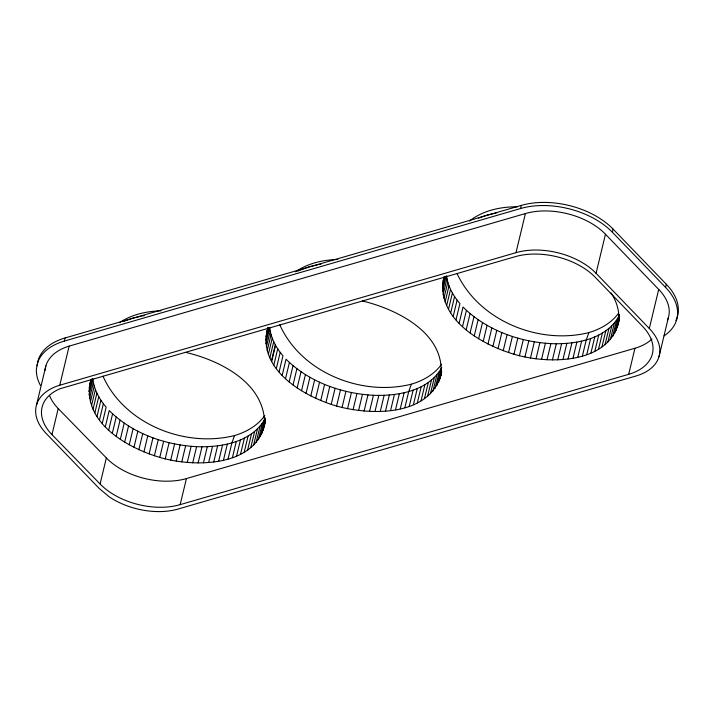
<?xml version="1.0" encoding="UTF-8"?>
<svg xmlns="http://www.w3.org/2000/svg" width="714" height="714" viewBox="0 0 714 714"><rect width="100%" height="100%" fill="white"/><g stroke="black" fill="none" stroke-linecap="round" stroke-linejoin="round"><path stroke-width="1.07" d="M619.457 318.578C611.675 362.882 553.752 364.256 519.408 355.733C484.708 346.825 434.183 319.711 444.144 276.514M618.163 323.969C620.421 313.187 616.994 301.977 611.104 292.918M441.6 372.521C430.917 416.78 371.405 415.7 336.597 406.061C303.566 396.493 256.522 369.129 267.795 327.976M265.34 420.528C258.754 465.582 199.688 467.358 165.22 458.87C130.796 450.186 80.459 423.331 90.705 380.428M264.564 423.759C264.769 383.034 220.233 360.472 185.711 352.377M440.833 375.751C445.652 333.465 397.055 309.224 362.533 301.005M37.173 365.773L37.476 364.033M37.628 363.158L38.083 360.552A67.054 40.448 13.5 0 1 65.063 337.963L521.291 205.409A67.054 40.448 13.5 0 1 613.094 229.087L666.332 284.279A67.054 40.448 13.5 0 1 675.855 320.648M36.503 404.981L45.892 365.889M40.403 385.364A67.054 40.448 13.5 0 1 36.423 368.897L37.333 363.676A67.054 40.448 13.5 0 1 64.314 341.096L65.063 337.963M658.701 289.402L649.312 328.502A57.798 34.861 13.5 0 1 635.21 376.233L178.973 508.796A57.566 34.727 13.5 0 1 109.206 496.81L99.121 488.367L45.883 433.175A59.146 35.673 13.5 0 1 59.771 385.221L69.151 346.12L525.388 213.557A58.441 35.254 13.5 0 1 605.463 234.21L658.701 289.402A57.798 34.861 13.5 0 1 667.411 320.229M51.961 434.63A58.441 35.254 13.5 0 1 59.994 388.746L515.205 256.674A58.441 35.254 13.5 0 1 595.271 277.327L642.43 326.218A58.566 35.325 13.5 0 1 628.686 374.323L180.16 504.646A58.441 35.254 13.5 0 1 100.094 483.985L51.961 434.63L58.218 408.56A58.441 35.254 13.5 0 1 49.462 395.36M89.116 388.104L91.187 379.482M88.902 391.54L92.008 378.607M89.045 395.029L92.918 378.875C93.918 389.496 99.326 399.188 106.154 407.185L102.272 423.348M89.527 398.564L93.4 382.409M90.348 402.134L94.23 385.971M91.517 405.713L95.399 389.549M93.025 409.292L96.908 393.137M94.864 412.862L98.737 396.698M97.024 416.405L100.897 400.242M99.496 419.903L103.369 403.74M105.351 426.722L109.224 410.559C132.161 433.434 164.675 444.902 196.609 446.669C221.545 447.571 252.426 442.269 265.34 418.208M108.706 430.015L112.58 413.852M100.094 483.985L106.35 457.924L58.218 408.56M112.33 433.211L116.212 417.047M116.203 436.299L120.086 420.144M120.327 439.271L124.209 423.116M124.664 442.109L128.547 425.955M129.216 444.804L133.099 428.65M133.955 447.348L137.829 431.194M138.855 449.731L142.738 433.568M143.916 451.935L147.789 435.772M149.092 453.961L152.975 437.798M154.394 455.8L158.267 439.637M159.775 457.433L163.649 441.279M165.22 458.87L169.102 442.707M170.717 460.093L174.6 443.938M176.242 461.11L180.115 444.947M181.758 461.904L185.64 445.741M187.264 462.476L191.147 446.321M180.16 504.646L186.425 478.576L634.951 348.253A58.566 35.325 13.5 0 0 651.953 338.989M192.726 462.833L196.609 446.669M198.126 462.958L202.008 446.794M203.436 462.859L207.319 446.696M208.649 462.529L212.531 446.375M213.736 461.985L217.618 445.822M218.671 461.217L222.554 445.054M223.446 460.235L227.329 444.072M228.034 459.031L231.916 442.867L234.54 435.549C246.25 432.086 257.558 425.696 264.769 415.619M232.425 457.62L236.307 441.457M236.593 456.005L240.475 439.851M266.5 333.358L267.92 327.922M265.938 336.722L268.009 328.11M265.733 340.159L268.58 328.315M265.867 343.657L269.749 327.494C270.749 338.115 276.148 347.816 282.976 355.804L279.094 371.967M240.529 454.193L244.402 438.039M266.349 347.191L270.231 331.028M267.179 350.752L271.052 334.598M244.206 452.194L248.088 436.031M268.348 354.34L272.221 338.177M247.624 450.007L251.506 433.844M269.838 357.884L273.712 341.72M271.409 360.945L275.292 344.791M250.757 447.651L254.639 431.488M271.686 361.489L275.568 345.326M253.604 445.125L257.486 428.962M273.846 365.024L277.719 348.869M256.147 442.448L260.03 426.285M258.379 439.628L262.252 423.464M276.318 368.522L280.2 352.368M260.28 436.673L264.162 420.51M264.769 420.323L265.287 418.172M261.859 433.594L265.224 419.591M263.1 430.408L265.296 421.742M282.173 375.341L286.055 359.187C308.983 382.052 341.497 393.521 373.431 395.288C398.144 396.172 428.489 391.04 441.779 367.594M285.529 378.634L289.411 362.48M289.152 381.838L293.035 365.675M293.035 384.926L296.908 368.763M297.149 387.898L301.031 371.735M301.531 390.763L305.413 374.6M306.038 393.432L309.921 377.269M310.777 395.975L314.651 379.812M315.677 398.35L319.56 382.195M320.738 400.563L324.611 384.4M325.923 402.589L329.797 386.426M331.216 404.419L335.098 388.255M336.597 406.061L340.48 389.898M342.051 407.498L345.924 391.334M347.539 408.72L351.422 392.557M353.064 409.729L356.946 393.575M358.589 410.523L362.462 394.369M364.086 411.103L367.969 394.94M369.549 411.451L373.431 395.288M374.948 411.576L378.831 395.422M380.267 411.478L384.141 395.315M385.471 411.157L389.353 394.994M390.558 410.612L394.44 394.449M395.502 409.845L399.376 393.682M400.268 408.854L404.151 392.691M404.865 407.658L408.738 391.495L411.362 384.186C423.072 380.723 434.38 374.332 441.591 364.247M409.247 406.248L413.129 390.085M413.415 404.633L417.297 388.47M442.573 284.217L444.385 276.675M442.394 287.68L444.983 276.907M442.555 291.196L446.179 276.113M443.064 294.766L446.946 278.603L446.562 275.925M417.351 402.821L421.233 386.658M443.921 298.363L447.803 282.2L446.946 278.603M421.037 400.813L424.91 384.659M445.125 301.968L448.999 285.814L447.803 282.2M424.446 398.635L428.329 382.472M446.661 305.583L450.534 289.429L448.999 285.814M427.588 396.27L431.461 380.116M448.526 309.189L452.408 293.026L450.534 289.429M430.426 393.753L434.308 377.59M450.721 312.759L454.595 296.605L452.408 293.026M432.97 391.076L436.852 374.912M435.201 388.246L439.083 372.092M453.22 316.293L457.103 300.139L454.595 296.605M437.111 385.292L440.984 369.138M438.682 382.222L441.529 370.37M439.922 379.036L441.734 371.494M456.041 319.774L459.914 303.611L457.103 300.139M459.147 323.183L463.02 307.02C486.091 330.046 518.739 341.765 550.887 343.63C575.823 344.621 606.82 339.32 619.556 315.097M462.538 326.512L466.412 310.349M466.188 329.743L470.071 313.58M470.107 332.867L473.98 316.704M474.257 335.875L478.139 319.711M478.63 338.748L482.512 322.585M483.208 341.471L487.091 325.316M487.974 344.05L491.857 327.887M64.314 341.096L520.542 208.533L521.291 205.409M492.91 346.46L496.792 330.296M59.771 385.221L516.008 252.658L525.388 213.557M497.997 348.7L501.871 332.537M503.209 350.752L507.083 334.589M508.529 352.609L512.402 336.455M513.937 354.278L517.811 338.115M519.408 355.733L523.291 339.578M524.924 356.982L528.806 340.828M530.466 358.017L534.349 341.863M536.009 358.839L539.891 342.675M541.524 359.428L545.407 343.264M547.004 359.794L550.887 343.63M552.422 359.936L556.295 343.773M557.741 359.847L561.623 343.684M562.962 359.535L566.845 343.372M568.058 358.99L571.932 342.836M573.003 358.232L576.876 342.068M649.312 328.502L596.074 273.31L605.463 234.21M577.778 357.25L581.66 341.087M582.365 356.045L586.248 339.891L588.871 332.599C600.269 329.216 611.291 323.067 618.449 313.357M664.1 335.866A67.054 40.448 13.5 0 0 665.582 287.403L612.344 232.211L613.094 229.087M586.756 354.635L590.639 338.472M590.924 353.019L594.798 336.856M594.851 351.199L598.734 335.044M598.519 349.191L602.402 333.027M601.929 346.995L605.811 330.841M605.053 344.63L608.935 328.467M607.882 342.086L611.764 325.932M610.416 339.4L614.29 323.237M612.621 336.553L616.503 320.399M614.513 333.581L618.395 317.418M618.886 317.114L619.404 314.954M616.066 330.484L619.431 316.481M618.699 320.577L619.475 317.346M617.289 327.271L619.359 318.658M628.686 374.323L634.951 348.253M665.582 287.403L666.332 284.279M658.986 356.723L668.375 317.623M443.108 280.825L443.983 277.514M89.678 384.739L91.196 379.857M267.402 330.073L268.33 327.69M469.509 221.037C482.95 210.398 500.621 206.694 517.445 206.792M119.524 322.621C131.688 314.463 146.522 311.215 160.998 310.831M295.48 271.838C307.796 263.261 323.005 259.851 337.82 259.468M297.676 271.142L309.135 266.75L317.935 264.689M478.559 218.056L486.662 215.164L496.462 212.906M123.433 321.452L132.411 318.239L141.211 316.168M588.871 332.599C539.159 345.049 479.156 320.889 457.049 273.542M411.362 384.186C361.712 396.689 301.183 372.735 279.799 324.834M234.54 435.549C184.899 448.053 124.361 424.098 102.977 376.198M318.935 264.483L320.997 264.171M142.211 315.972L144.273 315.659M520.542 208.533A67.054 40.448 13.5 0 1 612.344 232.211M45.089 370.423A59.146 35.673 13.5 0 1 69.151 346.12M516.008 252.658A58.441 35.254 13.5 0 1 596.074 273.31M186.425 478.576A58.441 35.254 13.5 0 1 106.35 457.924"/></g></svg>
